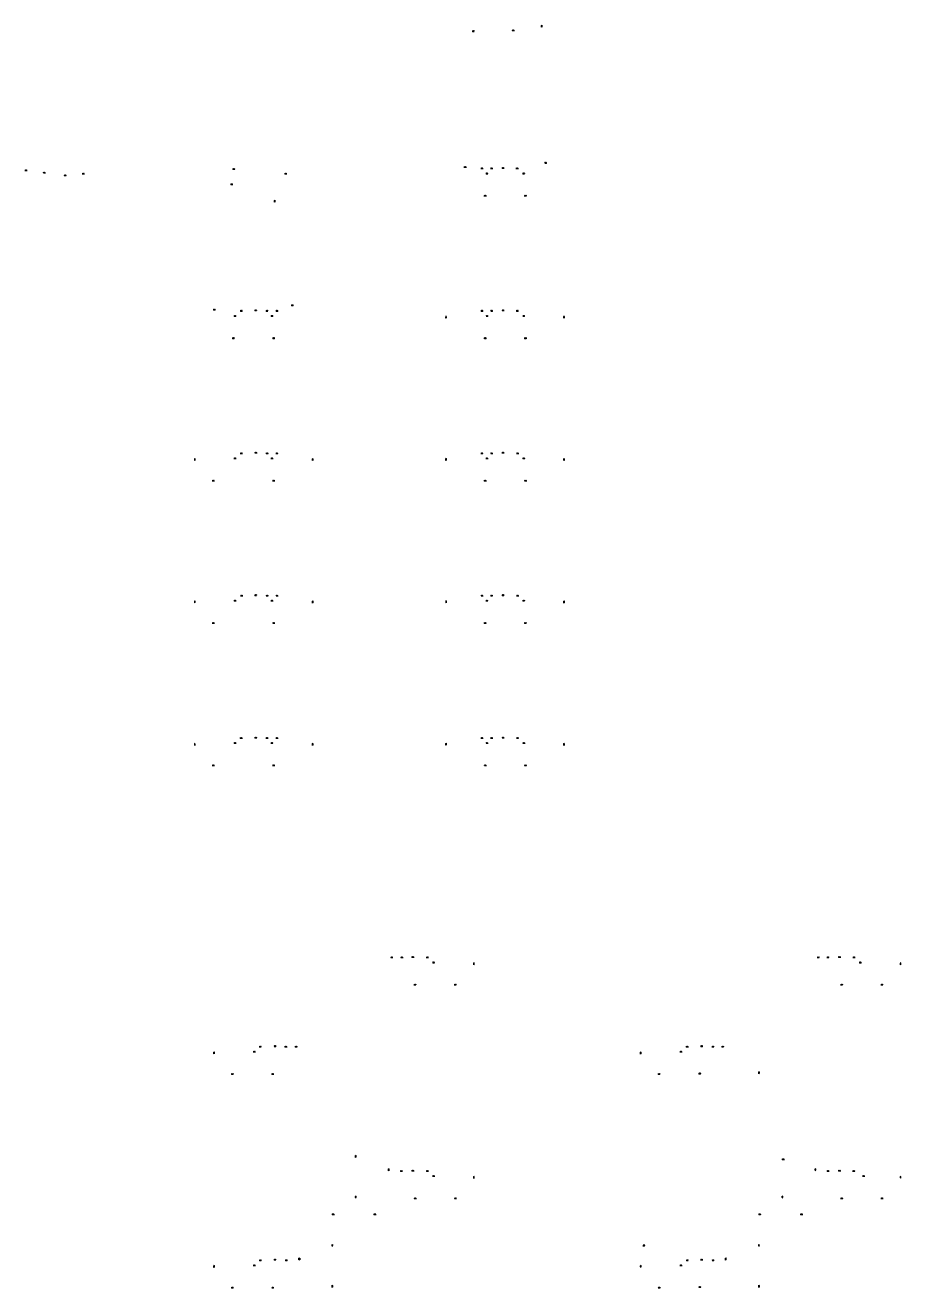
# Model space of a CAD drawing. Extents: x -2209072 to 495824, y -92434 to 572724.
# Drawn here: x -2209072 to -1843792, y 402 to 527043 of the extents above; entities that cross this region are included whole.
import ezdxf

# ---------------------------------------------------------------- set-up
doc = ezdxf.new("R2010")
doc.units = 0
doc.header["$LTSCALE"] = 1000
doc.header["$MEASUREMENT"] = 0
doc.layers.get('0').update_dxf_attribs({"linetype": 'CONTINUOUS'})
for name, color, linetype in [('X-104 6#7#平面$0$EQUIP_消火栓-01', 7, 'CONTINUOUS'), ('X-104 6#7#平面$0$EQUIP_消防-01', 7, 'CONTINUOUS'), ('X-104 6#7#平面$0$TWT_TEXT', 7, 'CONTINUOUS')]:
    doc.layers.add(name, color=color, linetype=linetype)

# ---------------------------------------------------------------- blocks, each defined once
blk = doc.blocks.new('X-104 6#7#平面$0$$TWTSYS$00000546')
h = blk.add_hatch()
h.set_pattern_fill('ANSI31', color=256, scale=200, style=0)
h.set_pattern_definition([(45, (-38543.802, -6670.83), (-17.67767, 17.67767), [])])
h.paths.add_polyline_path([(-65, 174), (65, 174), (65, 44), (-65, 44)])
for points in [[(0, 344), (-198, 0), (198, 0)], [(-65, 174), (65, 174), (65, 44), (-65, 44)]]:
    blk.add_lwpolyline(points, close=True)
blk = doc.blocks.new('X-104 6#7#平面$0$灭火器2')
at = {"layer": 'X-104 6#7#平面$0$EQUIP_消防-01', "xscale": 0.88, "yscale": 0.88, "zscale": 0.88, "rotation": 90}
for p in [(-4049632, -27064), (-4049632, -27413)]:
    blk.add_blockref('X-104 6#7#平面$0$$TWTSYS$00000546', p, dxfattribs=at)
blk = doc.blocks.new('X-104 6#7#平面$0$$TwtSys$00000434')
for p, q in [((-0.5, 0.5), (-0.5, -0.5)), ((-0.5, -0.5), (0.5, 0.5)), ((0.5, 0.5), (-0.5, 0.5)), ((0.5, -0.5), (0.5, 0.5)), ((-0.5, -0.5), (0.5, -0.5))]:
    blk.add_line(p, q)
blk.add_solid([(0.5, -0.5), (0.5, 0.5), (-0.5, -0.5)])
blk = doc.blocks.new('X-104 6#7#平面$0$灭火器1')
at = {"layer": 'X-104 6#7#平面$0$EQUIP_消防-01', "xscale": 0.88, "yscale": 0.88, "zscale": 0.88, "rotation": 270}
for p in [(283402, 14626), (283402, 14277)]:
    blk.add_blockref('X-104 6#7#平面$0$$TWTSYS$00000546', p, dxfattribs=at)
blk = doc.blocks.new('X-104 6#7#平面')
at = {"layer": 'X-104 6#7#平面$0$EQUIP_消火栓-01', "xscale": -700, "yscale": 200, "zscale": 700, "rotation": 90}
blk.add_blockref('X-104 6#7#平面$0$$TwtSys$00000434', (-2094604, 12452), dxfattribs=at)
at = {"layer": 'X-104 6#7#平面$0$EQUIP_消防-01'}
for p in [(2056119, 553932), (2065469, 432563), (1960610, 373163), (2065469, 373163), (1960610, 313763), (2065469, 313763), (1960610, 254363), (2065469, 254363), (2027828, 162840), (2205840, 162840), (2146740, 117390), (2027828, 73740), (2205840, 73740), (1968728, 45290), (2146740, 45290), (2132940, 39690), (1968728, 28290), (2146740, 28290)]:
    blk.add_blockref('X-104 6#7#平面$0$灭火器2', p, dxfattribs=at)
at = {"layer": 'X-104 6#7#平面$0$EQUIP_消防-01', "rotation": 270}
for p in [(-1994876, -3525147), (-1978276, -3524797), (-1964717, -3580058), (-2181485, -3583247), (-2173935, -3584197), (-2165185, -3585247), (-2157607, -3584547), (-2094828, -3582597), (-2073136, -3584597), (-1998280, -3581858), (-1991276, -3582408), (-1989226, -3584508), (-1987256, -3582408), (-1982476, -3582208), (-1976576, -3582408), (-1973826, -3584508), (-1989926, -3593808), (-1973126, -3593808), (-2102916, -3641256), (-2091711, -3641806), (-2085636, -3641606), (-2080905, -3641806), (-2078885, -3643906), (-2076838, -3641806), (-2070391, -3639456), (-1991276, -3641808), (-1989226, -3643908), (-1987252, -3641808), (-1982476, -3641608), (-1976558, -3641808), (-1973826, -3643908), (-2094985, -3653206), (-2078185, -3653206), (-1989926, -3653208), (-1973126, -3653208), (-2091668, -3701208), (-2085635, -3701008), (-2080908, -3701208), (-2076835, -3701208), (-1991276, -3701208), (-1987256, -3701208), (-1982476, -3701008), (-1976401, -3701208), (-2094285, -3703308), (-2078885, -3703308), (-1989226, -3703308), (-1973826, -3703308), (-2103385, -3712608), (-2078185, -3712608), (-1989926, -3712608), (-1973126, -3712608), (-2094285, -3762708), (-2091516, -3760608), (-2085635, -3760408), (-2080911, -3760608), (-2078885, -3762708), (-2076835, -3760608), (-1991276, -3760608), (-1989226, -3762708), (-1987206, -3760608), (-1982476, -3760408), (-1976401, -3760608), (-1973826, -3762708), (-2103385, -3772008), (-2078185, -3772008), (-1989926, -3772008), (-1973126, -3772008), (-2094285, -3822108), (-2091730, -3820008), (-2085635, -3819808), (-2080934, -3820008), (-2078885, -3822108), (-2076836, -3820008), (-1991276, -3820008), (-1989226, -3822108), (-1987224, -3820008), (-1982476, -3819808), (-1976401, -3820008), (-1973826, -3822108), (-2103385, -3831408), (-2078185, -3831408), (-1989926, -3831408), (-1973126, -3831408), (-2028916, -3911530), (-2024715, -3911530), (-2020116, -3911330), (-2014042, -3911530), (-1850904, -3911538), (-1846882, -3911530), (-1842104, -3911330), (-1836029, -3911530), (-2011466, -3913630), (-1833454, -3913630), (-2019166, -3922930), (-2002366, -3922930), (-1841154, -3922930), (-1824354, -3922930), (-2083764, -3948730), (-2077616, -3948530), (-2073103, -3948730), (-2068816, -3948730), (-1905679, -3948730), (-1899604, -3948530), (-1894863, -3948730), (-1890804, -3948730), (-2086266, -3950830), (-1908254, -3950830), (-2095366, -3960130), (-2078566, -3960130), (-1917354, -3960130), (-1900404, -3959930), (-2024881, -4000630), (-2020116, -4000430), (-2014042, -4000630), (-1846881, -4000630), (-1842104, -4000430), (-1836128, -4000630), (-2011466, -4002730), (-1832054, -4002730), (-2019166, -4012030), (-2002366, -4012030), (-1841154, -4012030), (-1824354, -4012030), (-2083711, -4037830), (-2077616, -4037630), (-2072915, -4037830), (-1905545, -4037830), (-1899604, -4037630), (-1894911, -4037830), (-2086266, -4039930), (-1908254, -4039930), (-2095366, -4049230), (-2078566, -4049230), (-1917354, -4049230), (-1900404, -4049030)]:
    blk.add_blockref('X-104 6#7#平面$0$灭火器2', p, dxfattribs=at)
at = {"layer": 'X-104 6#7#平面$0$EQUIP_消防-01', "xscale": 0.88, "yscale": 0.88, "zscale": 0.88}
for p in [(-2121697, 405726), (-2121348, 405726)]:
    blk.add_blockref('X-104 6#7#平面$0$$TWTSYS$00000546', p, dxfattribs=at)
at = {"layer": 'X-104 6#7#平面$0$EQUIP_消防-01', "xscale": 0.88, "yscale": 0.88, "zscale": 0.88, "rotation": 90}
for p in [(-2094704, 12627), (-2094704, 12277)]:
    blk.add_blockref('X-104 6#7#平面$0$$TWTSYS$00000546', p, dxfattribs=at)
at = {"layer": 'X-104 6#7#平面$0$TWT_TEXT', "linetype": 'ByBlock', "rotation": 270}
for p in [(-2137376, 744187), (-1907293, 337504), (-2095055, 314552), (-2077657, 314552), (-1917045, 314552), (-1899643, 314552), (-1965407, 301504)]:
    blk.add_blockref('X-104 6#7#平面$0$灭火器1', p, dxfattribs=at)
at = {"layer": 'X-104 6#7#平面$0$TWT_TEXT', "linetype": 'ByBlock'}
for p in [(-2388474, 439234), (-2316966, 390924), (-2421824, 331473), (-2316966, 331524), (-2421824, 272073), (-2316965, 272124), (-2421824, 212673), (-2316966, 212724), (-2413806, 83951), (-2235794, 83951), (-2354706, 40801), (-2340906, 35201), (-2162894, 35201), (-2354703, 23801), (-2176694, 23801), (-2413806, -5149), (-2235794, -5149)]:
    blk.add_blockref('X-104 6#7#平面$0$灭火器1', p, dxfattribs=at)

msp = doc.modelspace()

# ---------------------------------------------------------------- block references
msp.add_blockref('X-104 6#7#平面', (0, 0))

doc.saveas('drawing.dxf')
